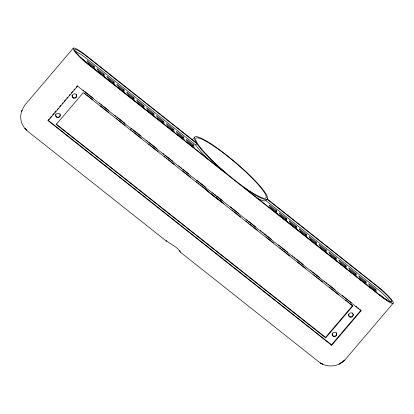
<?xml version="1.0" encoding="UTF-8"?>
<svg xmlns="http://www.w3.org/2000/svg" width="414" height="414" viewBox="0 0 414 414"><rect width="100%" height="100%" fill="white"/><g stroke="black" fill="none" stroke-linecap="round" stroke-linejoin="round"><path stroke-width="0.62" d="M166.242 240.42L166.19 240.663C170.703 244.581 177.228 246.475 180.271 252.095L319.458 362.343C327.065 368.072 338.595 366.845 344.986 359.844M73.35 48.117L24.969 104.949L22.998 108.163L21.668 111.438L21.983 110.502C19.184 117.167 21.104 125.302 26.512 130.074L24.918 128.366L25.513 129.039M359.947 309.444L361.101 310.723L331.676 345.297L48.164 120.733L48.024 120.257L49.271 118.792M50.104 117.819L51.346 116.355M52.594 114.89L53.841 113.426M54.674 112.448L55.916 110.983M57.163 109.524L58.41 108.059M59.657 106.595L60.905 105.13M62.152 103.666L62.98 102.688M64.227 101.223L65.474 99.758M66.721 98.294L67.549 97.321M69.21 95.37L70.044 94.392M71.291 92.927L72.533 91.463M73.78 89.998L74.613 89.026M76.274 87.069L77.449 85.688L77.594 86.164L361.101 310.723M48.164 120.733L77.594 86.164M56.221 124.433L83.292 92.627L352.764 306.07L325.694 337.876L56.221 124.433L56.076 123.957L325.554 337.4L325.694 337.876M192.381 139.766L194.471 137.308M208.501 159.716A47.765 7.245 40.4 0 1 196.422 146.07L195.656 144.967L196.831 143.586L87.245 56.785A19.784 3.001 40.4 0 0 82.852 53.478L77.242 49.98L74.784 49.349A15.137 2.298 40.4 0 0 75.441 51.564L79.602 56.335L85.258 61.603A19.784 3.001 40.4 0 0 89.786 65.36L224.533 172.095L222.722 170.521A47.765 7.245 40.4 0 1 197.602 144.688L196.831 143.586M256.618 197.835A47.765 7.245 40.4 0 0 258.196 198.658L259.656 199.362A47.765 7.245 40.4 0 0 265.534 200.811L267.097 199.237L376.688 286.043A19.784 3.001 40.4 0 1 381.211 289.8L387.551 295.767L391.028 299.839A15.137 2.298 40.4 0 1 391.691 302.06M325.554 337.4L352.624 305.594L349.587 303.188M331.676 345.297L331.536 344.815L360.961 310.246M344.867 359.983L393.243 303.151M344.086 360.666L338.994 364.144L343.956 360.796M93.274 66.814L94.154 66.214L86.997 60.542L87.416 61.971L94.578 67.642L94.154 66.214M103.21 74.686L104.09 74.085L96.933 68.413L97.357 69.842L104.514 75.514L104.09 74.085M113.151 82.557L114.026 81.956L106.869 76.285L107.293 77.713L114.45 83.385L114.026 81.956M123.087 90.428L123.967 89.828L116.805 84.156L117.229 85.584L124.386 91.256L123.967 89.828M133.023 98.299L133.903 97.699L126.746 92.027L127.17 93.455L134.327 99.127L133.903 97.699M142.959 106.17L143.839 105.57L136.682 99.898L137.106 101.326L144.263 106.998L143.839 105.57M152.901 114.041L153.78 113.441L146.618 107.769L147.042 109.198L154.199 114.869L153.78 113.441M162.837 121.913L163.716 121.312L156.559 115.641L156.984 117.069L164.141 122.741L163.716 121.312M172.773 129.784L173.652 129.184L166.495 123.512L166.92 124.94L174.077 130.612L173.652 129.184M182.714 137.655L183.588 137.055L176.431 131.383L176.856 132.811L184.013 138.483L183.588 137.055M192.65 145.526L193.529 144.926L186.372 139.254L186.792 140.682L193.954 146.354L193.529 144.926M275.595 211.228L276.474 210.622L269.317 204.956L269.742 206.384L276.899 212.056L276.474 210.622M285.536 219.099L286.416 218.494L279.253 212.827L279.678 214.255L286.835 219.927L286.416 218.494M295.472 226.97L296.352 226.365L289.195 220.698L289.619 222.127L296.776 227.798L296.352 226.365M305.408 234.841L306.288 234.236L299.131 228.569L299.555 229.998L306.712 235.669L306.288 234.236M315.349 242.713L316.224 242.107L309.067 236.441L309.491 237.869L316.648 243.541L316.224 242.107M325.285 250.584L326.165 249.978L319.008 244.312L319.427 245.74L326.589 251.412L326.165 249.978M335.221 258.455L336.101 257.855L328.944 252.183L329.368 253.611L336.525 259.283L336.101 257.855M345.162 266.326L346.037 265.726L338.88 260.054L339.304 261.482L346.461 267.154L346.037 265.726M355.098 274.197L355.978 273.597L348.821 267.925L349.24 269.354L356.402 275.025L355.978 273.597M365.034 282.069L365.914 281.468L358.757 275.796L359.181 277.225L366.338 282.897L365.914 281.468M374.97 289.94L375.85 289.339L368.693 283.668L369.117 285.096L376.274 290.768L375.85 289.339M267.097 199.237L266.709 199.429A47.765 7.245 40.4 0 1 246.18 189.1L244.477 187.889L379.229 294.623A19.784 3.001 40.4 0 0 383.623 297.925L389.227 301.423L391.691 302.06M74.686 50.793L81.672 54.86A19.784 3.001 40.4 0 1 86.065 58.167L195.656 144.967M265.923 200.624L375.508 287.425A19.784 3.001 40.4 0 1 380.036 291.187L386.376 297.149L389.853 301.221A15.137 2.298 40.4 0 1 390.371 302.049M80.29 57.422L85.061 61.2L85.274 61.914M386.635 300.067L379.478 294.401L379.902 295.829M83.017 90.097L84.032 90.899M85.041 91.701L93.14 98.113M99.21 102.926L100.224 103.728M101.233 104.53L102.248 105.332M103.262 106.134L108.825 110.543M114.901 115.351L115.91 116.153M116.924 116.955L125.023 123.367M131.093 128.18L132.107 128.982M133.117 129.784L140.708 135.792M146.784 140.605L147.793 141.407M148.807 142.209L156.906 148.621M162.976 153.434L163.991 154.236M165 155.033L172.591 161.046M178.667 165.859L179.676 166.661M180.69 167.463L181.699 168.265M182.714 169.062L188.794 173.88M196.904 180.307L205.52 187.128M212.615 192.748L213.629 193.55M214.643 194.357L215.658 195.16M216.672 195.962L222.246 200.376M230.355 206.798L238.971 213.624M246.573 219.648L247.588 220.45M248.602 221.252L255.697 226.872M260.251 230.479L261.265 231.281M262.274 232.083L263.288 232.885M264.298 233.687L271.382 239.297M278.472 244.912L279.481 245.714M280.495 246.511L287.58 252.126M292.134 255.733L293.148 256.535M294.157 257.337L295.172 258.139M296.181 258.941L303.265 264.551M310.35 270.161L311.364 270.963M312.379 271.765L319.463 277.38M324.017 280.987L325.026 281.789M326.041 282.591L327.055 283.393M328.064 284.19L335.149 289.805M342.233 295.415L351.346 302.634M355.9 306.241L356.909 307.043M357.924 307.845L358.938 308.642M84.668 93.357L85.682 94.159M86.697 94.961L92.772 99.774M100.369 105.793L108.975 112.608M116.572 118.627L117.586 119.429M118.601 120.231L125.183 125.447M130.244 129.458L131.259 130.26M132.273 131.062L133.287 131.864M134.296 132.666L141.386 138.281M148.476 143.896L149.49 144.698M150.505 145.5L158.101 151.519M164.177 156.332L165.191 157.134M166.2 157.936L167.215 158.738M168.229 159.54L174.304 164.353M182.408 170.775L190.518 177.197M196.091 181.611L197.105 182.414M198.12 183.216L199.134 184.023M200.148 184.825L201.163 185.627M202.177 186.429L207.243 190.445M213.831 195.662L214.845 196.464M215.86 197.271L223.969 203.693M232.078 210.115L233.092 210.917M234.107 211.72L240.694 216.941M245.761 220.952L246.775 221.754M247.789 222.561L248.804 223.363M249.818 224.165L257.415 230.184M266.026 237.005L273.623 243.023M279.698 247.836L280.713 248.638M281.727 249.44L282.736 250.242M283.75 251.044L289.826 255.857M297.423 261.876L306.034 268.691M313.631 274.71L314.64 275.512M315.654 276.314L316.669 277.116M317.683 277.918L322.744 281.929M329.327 287.145L330.341 287.947M331.355 288.749L338.952 294.763M345.535 299.979L346.549 300.781M347.558 301.583L348.572 302.386M48.024 120.257L331.536 344.815M166.713 241.357L27.526 131.114L25.875 129.432M179.759 250.542L179.904 250.853M180.038 251.345L180.271 252.095M376.911 292.91L376.699 292.196L369.542 286.529L369.966 287.958M366.975 285.039L366.763 284.325L359.606 278.658L360.025 280.087M357.034 277.168L356.821 276.454L349.664 270.787L349.877 271.501M347.098 269.297L346.885 268.582L339.728 262.916L339.941 263.63M352.624 305.594L352.764 306.07M337.162 261.425L336.949 260.711L329.792 255.045L330.005 255.759M327.22 253.554L327.008 252.84L319.851 247.174L320.063 247.888M317.284 245.683L317.072 244.969L309.915 239.302L310.127 240.016M307.348 237.812L307.136 237.098L299.979 231.431L300.191 232.145M297.412 229.941L297.2 229.227L290.038 223.56L290.25 224.274M287.471 222.07L287.259 221.355L280.102 215.689L280.314 216.403M277.535 214.198L277.323 213.484L270.166 207.818L270.445 208.77M194.658 148.74L194.373 147.782L187.216 142.116L187.428 142.83M184.649 140.631L184.437 139.911L177.28 134.245L177.492 134.959M174.713 132.759L174.501 132.04L167.344 126.373L167.556 127.088M164.772 124.888L164.565 124.169L157.403 118.502L157.615 119.216M154.836 117.012L154.624 116.298L147.467 110.631L147.679 111.345M144.9 109.141L144.688 108.427L137.531 102.76L137.743 103.474M134.964 101.27L134.752 100.555L127.59 94.889L127.802 95.603M125.023 93.398L124.811 92.684L117.654 87.018L117.866 87.732M115.087 85.527L114.875 84.813L107.718 79.146L107.93 79.861M105.151 77.656L104.939 76.942L97.782 71.275L97.994 71.989M95.21 69.785L94.997 69.071L87.84 63.404L88.053 64.118M221.112 201.23A22.046 3.343 40.4 0 1 220.155 200.588M218.654 199.548A22.046 3.343 40.4 0 1 217.091 198.415M213.836 195.92A22.046 3.343 40.4 0 1 213.008 195.258M212.18 194.585A22.046 3.343 40.4 0 1 210.933 193.555M209.696 192.505A22.046 3.343 40.4 0 1 208.066 191.092M206.871 190.026A22.046 3.343 40.4 0 1 206.084 189.312M222.365 202.477A23.883 3.622 40.4 0 1 203.931 187.702M76.217 94.288A2.298 2.21 -16.5 0 1 74.841 97.751A2.298 2.21 -16.5 0 1 72.088 95.256M60.02 114.155A2.298 2.21 -16.5 0 1 58.648 117.022A2.298 2.21 -16.5 0 1 55.714 115.76M55.611 114.616A2.298 2.21 -16.5 0 1 55.792 114.062M352.309 312.87A2.298 2.21 -16.5 0 1 351.621 316.663A2.298 2.21 -16.5 0 1 348.583 314.257M336.235 332.644A2.298 2.21 -16.5 0 1 334.854 336.111A2.298 2.21 -16.5 0 1 332.1 333.617M267.635 198.347L267.309 199.041L377.791 286.55A18.371 2.789 40.4 0 1 393.238 302.432A18.371 2.789 40.4 0 1 380.611 296.082L88.684 64.853A18.371 2.789 40.4 0 1 73.237 48.971A18.371 2.789 40.4 0 1 85.858 55.321L196.339 142.83L194.487 139.171A47.765 7.245 40.4 0 1 227.307 155.685A47.765 7.245 40.4 0 1 267.47 196.981L267.635 198.347M266.078 197.659L265.338 198.223A45.928 6.966 40.4 0 1 234.505 179.992A45.928 6.966 40.4 0 1 198.886 145.588L197.25 143.141A45.928 6.966 40.4 0 1 227.446 156.161A45.928 6.966 40.4 0 1 266.078 197.659M322.547 364.139L320.472 362.969L322.801 364.268L322.547 364.139M73.516 98.102A2.298 2.21 -16.5 0 0 76.766 95.836A2.298 2.21 -16.5 0 0 73.169 94.283A2.298 2.21 -16.5 0 0 73.516 98.102M57.039 117.462A2.298 2.21 -16.5 0 0 60.289 115.19A2.298 2.21 -16.5 0 0 56.692 113.643A2.298 2.21 -16.5 0 0 57.039 117.462M350.011 317.103A2.298 2.21 -16.5 0 0 353.256 314.837A2.298 2.21 -16.5 0 0 349.664 313.284A2.298 2.21 -16.5 0 0 350.011 317.103M333.534 336.463A2.298 2.21 -16.5 0 0 336.779 334.191A2.298 2.21 -16.5 0 0 333.187 332.644A2.298 2.21 -16.5 0 0 333.534 336.463"/></g></svg>
